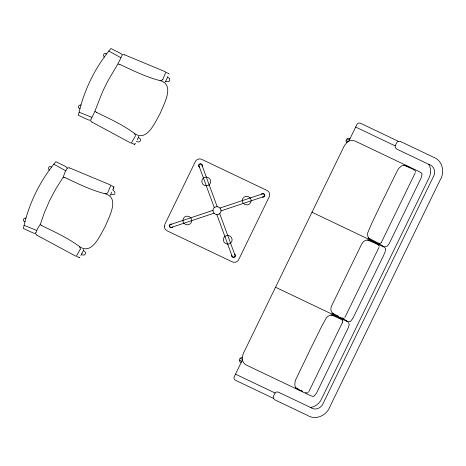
<?xml version="1.0" encoding="UTF-8"?>
<svg xmlns="http://www.w3.org/2000/svg" width="466" height="466" viewBox="0 0 466 466"><rect width="100%" height="100%" fill="white"/><g stroke="black" fill="none" stroke-linecap="round" stroke-linejoin="round"><path stroke-width="0.7" d="M415.491 171.779L415.456 171.354A1.544 1.497 18.3 0 0 415.369 171.045M379.155 246.508L379.114 246.06A1.532 1.485 18.3 0 0 379.05 245.768M242.442 359.985L242.431 359.95A8.871 8.598 18.3 0 1 242.297 359.094A10.887 10.555 18.3 0 1 242.233 357.742L243.182 353.781L344.345 145.712L346.885 142.509A10.887 10.555 18.3 0 1 347.991 141.711A8.871 8.598 18.3 0 1 348.754 141.291L348.784 141.274M385.609 249.246L385.085 251.92L383.238 256.213L352.925 318.237M421.946 174.546L421.136 177.936L389.308 243.409L387.386 246.013L385.335 246.712M212.985 210.411L212.991 210.382A3.984 3.862 18.3 0 1 214.302 207.655L214.337 207.632M219.725 213.579A3.984 3.862 18.3 0 0 221.041 210.871L221.041 210.83A4.078 3.955 18.3 0 0 214.308 207.591M83.699 249.438L83.385 250.481L85.546 252.333L85.447 253.953L83.909 255.176L81.305 254.657M138.705 136.299L138.402 137.319L140.557 139.2L140.452 140.819L138.862 142.054L136.357 141.448M35.917 232.884L35.934 232.819A9.53 9.238 18.3 0 1 36.057 232.289L37.519 228.771L40.344 224.245L44.66 211.931L49.914 199.972L56.071 188.45L63.108 177.43L64.92 172.42L66.784 169.094A9.413 9.122 18.3 0 1 67.168 168.616M67.174 168.599L66.958 167.597L65.718 166.548L55.868 161.661C39.872 180.884 28.601 204.021 23.376 228.486L33.377 233.052L34.979 233.355L35.911 232.901M79.966 108.677C85.721 86.699 96.34 65.991 110.879 48.528L120.723 53.409L121.964 54.464L122.179 55.466A9.413 9.122 18.3 0 0 121.795 55.961C117.077 66.725 109.976 76.144 104.92 86.839C99.637 97.371 96.654 108.794 91.086 119.086A9.53 9.238 18.3 0 0 90.94 119.686L90.072 120.216L88.429 119.931L78.387 115.347L79.966 108.677L78.568 107.786L78.37 106.528L79.226 105.322L81.002 104.897M398.529 141.349A3.099 3.006 18.3 0 0 396.583 142.986L395.552 145.159A4.573 4.433 18.3 0 0 395.209 145.899L395.244 147.635L396.63 149.027L429.495 164.684M378.957 247.452L345.096 317.09M415.288 172.735L381.468 242.227M385.592 248.902A1.946 1.887 18.3 0 0 385.324 248.087L382.959 246.357L384.601 246.561M113.861 187.221L114.013 186.825L110.762 185.375L107.832 192.551A1.363 1.322 18.3 0 1 107.704 192.802M138.39 137.342L137.295 139.695M168.873 74.077L169.024 73.692L165.774 72.242L162.844 79.418M83.373 250.51L82.016 253.347M113.855 187.239L113.477 188.182M231.736 255.152L231.748 255.129A1.893 1.835 18.3 0 0 232.849 257.354A1.893 1.835 18.3 0 0 235.208 256.568A1.893 1.835 18.3 0 0 234.643 254.18M202.279 166.112L202.291 166.088A1.893 1.835 18.3 0 0 201.178 163.886A1.893 1.835 18.3 0 0 198.819 164.667A1.893 1.835 18.3 0 0 199.384 167.061L199.413 167.067M113.459 188.223L113.221 188.817M113.121 189.062L112.988 189.382M342.557 322.245L308.76 391.824M112.9 189.598C112.51 190.734 115.055 191.008 114.945 192.545C115.603 196.134 110.762 193.821 110.052 195.248M167.853 76.599L167.737 76.884M167.597 77.205L169.659 78.614L169.706 80.659L168.494 81.748L165.663 81.259L165.051 82.127M167.55 77.321L165.675 81.23M111.84 192.05L110.652 194.392M349.488 139.724L347.327 139.188M242.466 359.886L234.351 376.569C233.151 378.322 234.788 380.221 236.478 380.745L273.554 398.413L274.707 399.776L307.473 415.387C316.257 420.833 327.202 415.107 330.295 405.874L439.822 180.616C445.187 172.525 442.863 160.386 433.095 157.03L400.329 141.419L398.535 141.373L361.459 123.706C359.973 122.727 357.48 122.657 356.834 124.672L348.719 141.355M342.096 364.395L323.445 402.752C321.738 408.105 315.232 410.989 310.496 407.453C315.435 406.894 319.589 403.329 321.569 398.867L428.848 178.239C431.12 173.958 431.365 168.5 428.72 164.317C434.452 165.745 436.252 172.636 433.083 177.266L342.195 364.191M241.656 361.494L239.885 360.16M81.964 253.446L81.666 253.999M81.637 254.052L81.463 254.366M81.084 255.048L80.857 255.455M352.803 318.453L350.688 321.097M80.181 249.421L76.354 256.149L79.529 257.756M135.309 143.295L134.971 143.883M134.954 143.907L134.657 144.419M79.89 257.139L79.645 257.552M134.639 144.443L131.354 143.027L135.192 136.288A1.363 1.322 18.3 0 0 135.303 136.049M314.043 396.053A1.916 1.858 18.3 0 1 312.936 396.385L310.688 395.745L302.848 392.011L296.265 388.364L294.908 386.034L294.92 382.499L295.444 380.279L311.585 346.733L321.744 326.235L326.555 317.503A1.98 1.922 18.3 0 1 326.724 317.323C333.924 310.572 342.3 321.523 349.564 321.622A1.946 1.887 18.3 0 0 350.374 321.319M172.682 226.983L172.665 227.006A1.893 1.835 18.3 0 1 170.236 227.519A1.893 1.835 18.3 0 1 169.385 225.206A1.893 1.835 18.3 0 1 171.622 224.152M261.344 194.252L261.356 194.235A1.893 1.835 18.3 0 1 263.791 193.722A1.893 1.835 18.3 0 1 264.641 196.035A1.893 1.835 18.3 0 1 262.399 197.089L262.375 197.071M273.571 398.447L273.571 398.447A3.099 3.006 18.3 0 1 273.606 395.896L274.684 393.741A4.573 4.433 18.3 0 1 275.051 393.013L276.443 391.958L278.412 392.162L311.276 407.826M314.323 395.855L316.542 393.054L348.358 327.621L349.244 324.464L348.492 322.489M344.456 317.853L344.077 318.092A1.544 1.497 18.3 0 1 343.727 318.22M308.137 392.564L307.735 392.826A1.544 1.497 18.3 0 1 307.391 392.949M170.667 224.495L212.991 210.382A4.078 3.955 18.3 0 0 216.847 214.541M220.01 208.04L262.375 193.908M171.651 227.326L214.016 213.201M221.035 210.859L263.36 196.745M160.822 80.472L161.999 80.175A1.363 1.322 18.3 0 0 162.378 80.001M105.38 193.693L106.988 193.308A1.363 1.322 18.3 0 0 107.366 193.134M240.584 358.762L242.314 359.105M25.997 218.03C23.463 217.61 22.048 220.901 24.954 221.816M343.355 318.255L341.671 317.806M307.018 392.989L305.224 392.494M379.569 243.392L377.903 242.914L368.356 237.98M242.227 357.742C239.32 356.723 238.085 362.018 241.202 362.484M159.821 80.56C145.928 76.96 132.874 70.529 119.943 64.436M104.815 193.699C90.899 190.093 77.839 183.645 64.885 177.558M124.608 54.79L165.366 71.781M69.597 167.923L110.36 184.915M160.013 80.589C175.373 84.666 163.694 104.314 160.298 113.226C155.347 121.469 147.163 142.683 134.354 133.363M105.007 193.722C120.362 197.8 108.689 217.453 105.293 226.36C100.336 234.602 92.157 255.822 79.342 246.497M382.976 246.065C379.044 242.949 366.119 241.51 367.674 233.093A1.98 1.922 18.3 0 1 367.715 232.849L371.606 223.68L381.456 203.036L397.871 169.624L399.298 167.836L402.082 165.616L404.768 165.214L411.752 168.034L419.592 171.773L421.497 173.107A1.916 1.858 18.3 0 1 421.928 174.168M79.098 112.178L91.72 117.292M24.086 225.311L36.709 230.425M403.946 165.18L412.783 169.152L415.136 170.661M367.604 239.908L376.417 243.869L378.788 245.384M331 314.8L339.044 318.295M339.935 318.709L342.289 320.113M339.9 318.692L339.469 318.499M339.376 318.453L339.062 318.301M346.727 320.876L346.751 320.882C341.759 317.189 327.05 315.529 331.78 305.545L361.534 244.353C366.457 234.433 376.877 244.842 382.959 246.357M355.669 127.061L395.255 145.922M312.01 212.228L377.769 243.59M275.54 287.242L341.438 318.645M300.558 390.892L246.712 365.239A7.963 7.718 18.3 0 1 242.314 360.008M235.516 374.175L275.097 393.036M338.782 316.449L338.444 316.286M409.445 166.956L355.599 141.303A7.963 7.718 18.3 0 0 348.725 141.157M338.386 316.257L338.036 316.088M301.7 390.817L301.333 390.636M301.758 390.846L302.766 391.335M337.972 316.053L337.611 315.878M348.015 141.722L346.687 140.627M337.483 315.814L332.06 313.018M299.125 389.529L295.724 387.747M130.736 142.998L91.895 122.063M75.731 256.131L36.89 235.202M108.817 51.05L120.729 57.627M53.811 164.183L65.718 170.76M346.582 321.109L347.916 322.018M41.596 225.567C54.277 231.684 67.71 237.87 79.203 246.368M96.561 112.411C109.44 118.632 122.663 124.702 134.214 133.229M51.586 167.044C49.425 165.331 47.334 167.946 49.25 170.207M106.597 53.905C104.53 52.209 102.275 54.825 104.262 57.073M349.983 138.757C347.834 136.596 344.339 140.592 346.885 142.509M134.552 133.643L135.262 135.157A1.363 1.322 18.3 0 1 135.35 135.478M79.54 246.776L80.251 248.291A1.363 1.322 18.3 0 1 80.344 248.611M217.179 206.688L201.929 165.15M214.313 207.655L199.04 166.059M234.986 255.182L219.69 213.603A4.054 3.932 18.3 0 1 216.853 214.564L232.097 256.09M342.405 320.037A2.184 2.12 18.3 0 1 342.498 322.216M381.386 242.25A2.184 2.12 18.3 0 1 379.604 243.532M67.698 167.882A2.703 2.621 18.3 0 1 69.55 168.034M36.942 235.091A2.703 2.621 18.3 0 1 35.666 233.751M63.085 177.301A2.703 2.621 18.3 0 1 64.832 177.645M41.591 225.445A2.703 2.621 18.3 0 1 40.227 224.309M80.292 249.182A1.363 1.322 18.3 0 1 80.187 249.421M206.345 177.132A4.479 4.34 18.3 0 1 209.176 184.839M206.182 185.835A4.479 4.34 18.3 0 1 203.351 178.129M203.479 178.146A4.089 3.961 18.3 0 1 206.345 177.191M209.135 184.792A4.089 3.961 18.3 0 1 206.269 185.748M262.352 193.815A1.643 1.596 18.3 0 1 263.406 196.85M198.941 166.077A1.643 1.596 18.3 0 1 202.034 165.104M242.227 200.514A4.479 4.34 18.3 0 1 250.073 197.893M242.32 200.601A4.089 3.961 18.3 0 0 243.351 203.415A4.479 4.34 18.3 0 0 251.157 200.834A4.089 3.961 18.3 0 0 250.061 198.021M191.765 220.639A4.479 4.34 18.3 0 1 183.919 223.261M182.841 220.319A4.479 4.34 18.3 0 1 190.687 217.704M183.965 223.22A4.089 3.961 18.3 0 1 182.928 220.406M190.676 217.826A4.089 3.961 18.3 0 1 191.707 220.639M235.085 255.158A1.643 1.596 18.3 0 1 231.992 256.131M227.682 244.108A4.479 4.34 18.3 0 1 224.851 236.402M224.892 236.448A4.089 3.961 18.3 0 1 227.757 235.493M227.757 235.435A4.479 4.34 18.3 0 1 230.588 243.141M230.548 243.095A4.089 3.961 18.3 0 1 227.682 244.05M171.674 227.425A1.643 1.596 18.3 0 1 170.62 224.391M122.704 54.743A2.703 2.621 18.3 0 1 124.556 54.901M91.953 121.958A2.703 2.621 18.3 0 1 90.678 120.618M162.85 79.418A1.363 1.322 18.3 0 1 162.71 79.669M118.096 64.168A2.703 2.621 18.3 0 1 119.844 64.512M96.602 112.312A2.703 2.621 18.3 0 1 95.239 111.176M164.282 226.692L165.028 229.074L167.346 230.932L231.66 261.583C234.258 263.238 237.887 262.131 238.901 259.172L268.999 197.269C270.705 194.648 269.307 191.124 266.389 190.163L202.361 159.652C199.768 158.003 196.139 159.11 195.12 162.069L164.976 224.064L164.282 226.692"/></g></svg>
